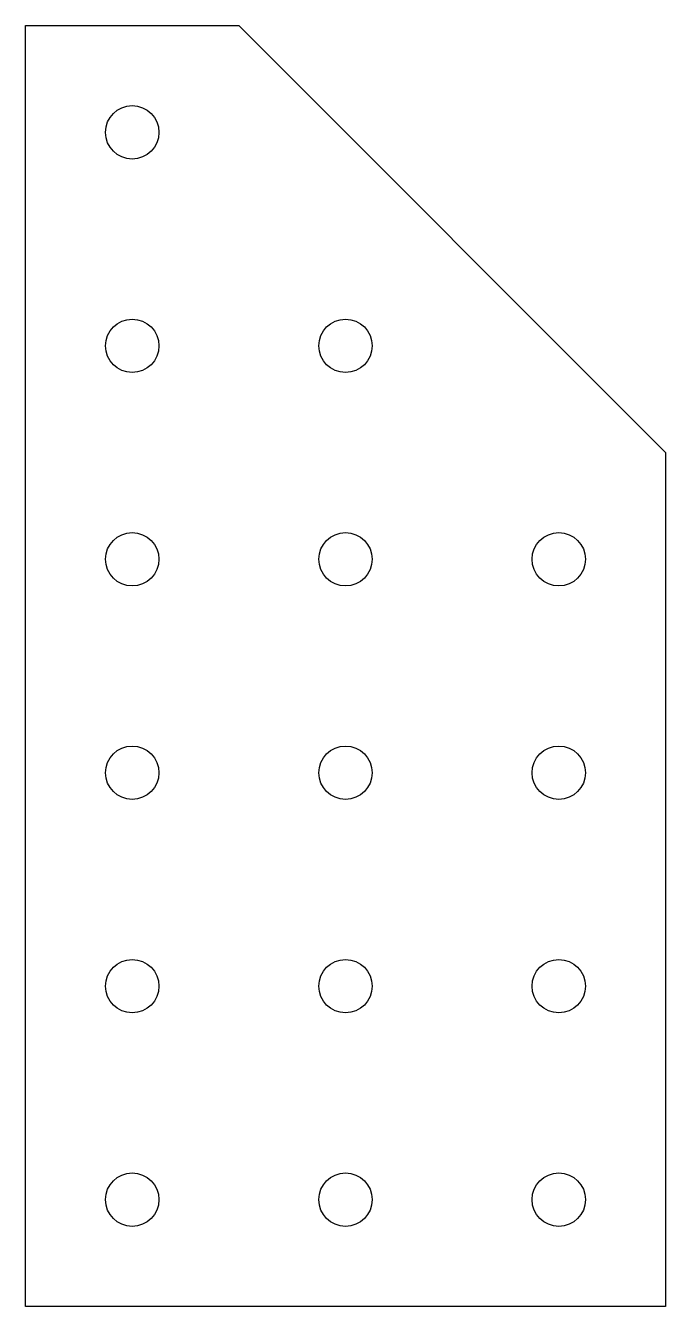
# Model space of a CAD drawing. Header units: millimetres. Extents: x -10 to 50, y -10 to 110.
import ezdxf

# ---------------------------------------------------------------- set-up
doc = ezdxf.new("R2010")
doc.units = ezdxf.units.MM
doc.header["$MEASUREMENT"] = 0

msp = doc.modelspace()

# ---------------------------------------------------------------- linework, layer by layer
for p, q in [((-10, -10), (-10, 110)), ((-10, 110), (10, 110)), ((10, 110), (50, 70)), ((50, 70), (50, -10)), ((50, -10), (-10, -10))]:
    msp.add_line(p, q)
for centre in [(0, 100), (0, 80), (20, 80), (0, 60), (20, 60), (40, 60), (0, 40), (20, 40), (40, 40), (0, 20), (20, 20), (40, 20), (0, 0), (20, 0), (40, 0)]:
    msp.add_circle(centre, 2.5)

doc.saveas('drawing.dxf')
